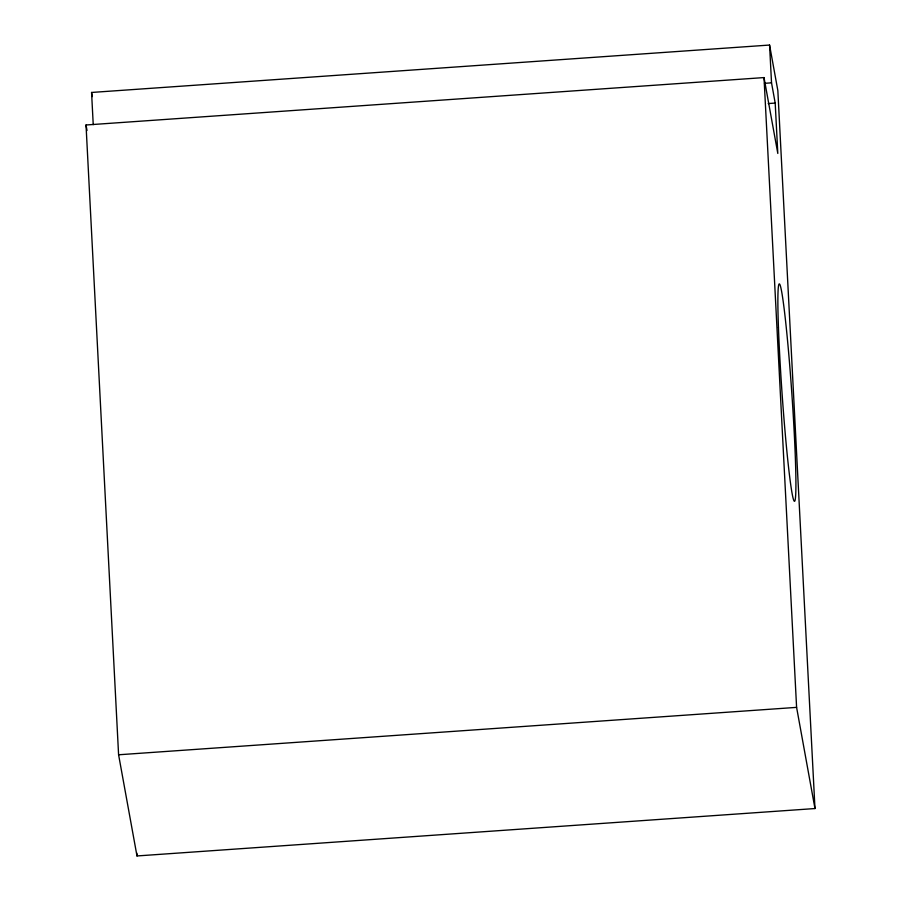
<?xml version="1.0" encoding="UTF-8"?>
<svg xmlns="http://www.w3.org/2000/svg" width="901" height="901" viewBox="0 0 901 901"><rect width="100%" height="100%" fill="white"/><g stroke="black" fill="none" stroke-linecap="round" stroke-linejoin="round"><path stroke-width="1.35" d="M93.231 124.653L91.564 92.454L769.567 45.05L777.845 90.573L814.977 808.546L136.986 855.95L118.594 754.779L86.023 124.991L764.014 77.576L777.811 153.452L775.198 103.074L771.526 82.836L769.567 45.05M764.498 83.331L771.526 82.836M768.193 103.559L775.198 103.074M118.594 754.779L796.597 707.375L814.977 808.546M91.564 92.454L92.319 96.598M86.023 124.991L87.025 130.51M764.014 77.576L796.597 707.375M136.839 853.134L136.986 855.95M778.441 327.514A108.852 4.865 86 0 0 793.826 500.483A108.852 4.865 86 0 0 788.409 350.038A108.852 4.865 86 0 0 778.441 327.514"/></g></svg>
